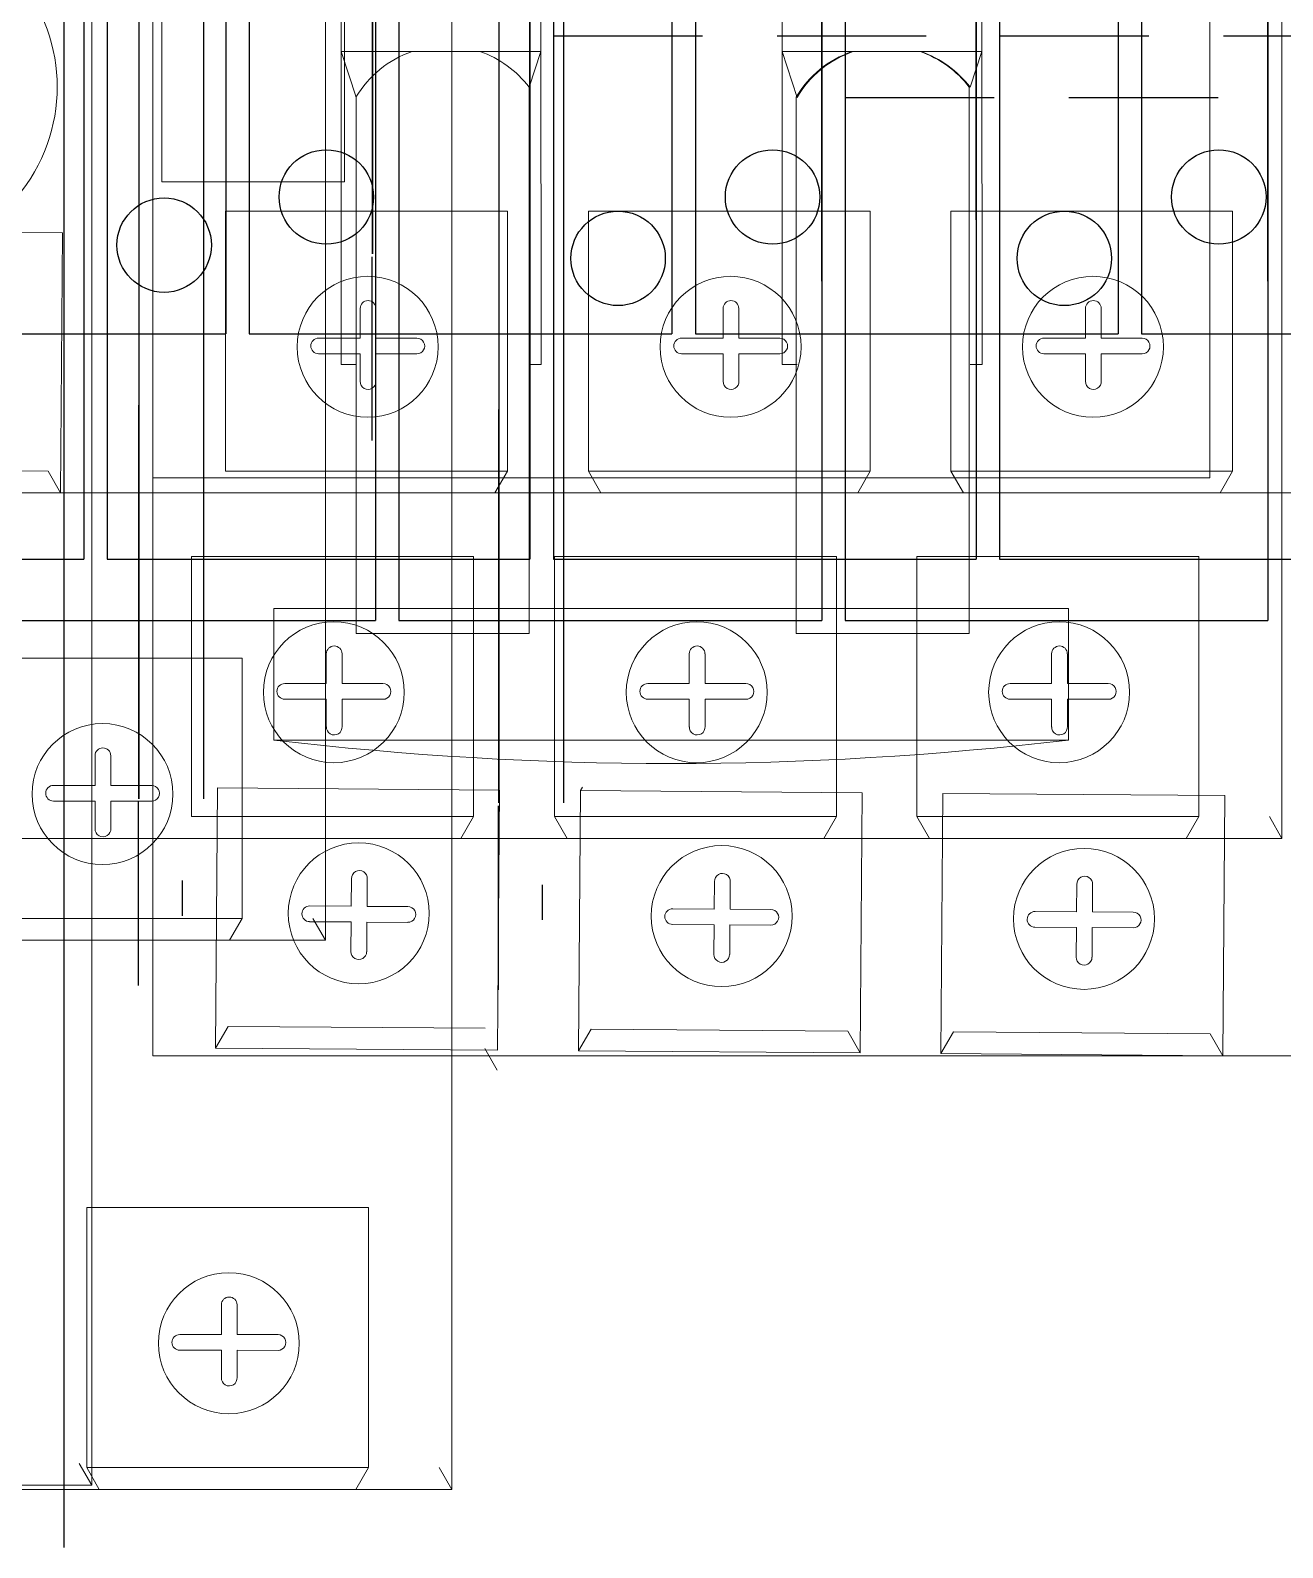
# Model space of a CAD drawing. Extents: x -21176 to 41123, y 80777 to 162275.
# Drawn here: x -18015.8 to -17962.5, y 81913.2 to 81977.8 of the extents above; entities that cross this region are included whole.
import ezdxf

# ---------------------------------------------------------------- set-up
doc = ezdxf.new("R2010")
doc.units = 0
doc.header["$MEASUREMENT"] = 0
doc.linetypes.add('HIDDEN', pattern=[9.525, 6.35, -3.175])
for name, color, linetype in [('DIM', 1, 'Continuous'), ('TEXT', 2, 'Continuous'), ('Z_OM_OUTLINE', 7, 'Continuous')]:
    doc.layers.add(name, color=color, linetype=linetype)

msp = doc.modelspace()

# ---------------------------------------------------------------- linework, layer by layer
at = {"color": 0, "lineweight": -2}
for p, q in [((-18014.35, 82050.679), (-18014.35, 81913.179)), ((-18013.503, 82039.686), (-18013.503, 81955.256)), ((-18001.08, 82037.073), (-18001.08, 81952.642))]:
    msp.add_line(p, q, dxfattribs=at)
at = {"color": 0, "linetype": 'Continuous'}
for p, q in [((-18006.46, 82049.272), (-18006.46, 81964.837)), ((-17987.46, 82049.272), (-17987.46, 81964.837)), ((-17968.46, 82049.272), (-17968.46, 81964.837)), ((-18012.506, 82039.691), (-18012.506, 81955.256)), ((-17994.506, 82039.691), (-17994.506, 81969.691)), ((-17993.506, 82039.691), (-17993.506, 81955.256)), ((-17975.506, 82039.691), (-17975.506, 81969.691)), ((-17974.506, 82039.691), (-17974.506, 81955.256)), ((-18000.083, 82037.078), (-18000.083, 81952.642)), ((-17982.083, 82037.078), (-17982.083, 81967.078)), ((-17981.083, 82037.078), (-17981.083, 81952.642)), ((-17963.083, 82037.078), (-17963.083, 81967.078)), ((-18025.46, 81964.837), (-18007.46, 81964.837)), ((-18006.46, 81964.837), (-17988.46, 81964.837)), ((-17987.46, 81964.837), (-17969.46, 81964.837)), ((-17968.46, 81964.837), (-17950.46, 81964.837)), ((-18049.503, 81955.256), (-18013.503, 81955.256)), ((-18012.506, 81955.256), (-17994.506, 81955.256)), ((-17993.506, 81955.256), (-17975.506, 81955.256)), ((-17974.506, 81955.256), (-17956.506, 81955.256)), ((-18037.08, 81952.642), (-18001.08, 81952.642)), ((-18000.083, 81952.642), (-17982.083, 81952.642)), ((-17981.083, 81952.642), (-17963.083, 81952.642))]:
    msp.add_line(p, q, dxfattribs=at)
at = {"linetype": 'Continuous'}
for p, q in [((-17994.506, 81969.691), (-17994.506, 82039.691)), ((-17975.506, 81969.691), (-17975.506, 82039.691)), ((-17982.083, 81967.078), (-17982.083, 82037.078)), ((-17963.083, 81967.078), (-17963.083, 82037.078)), ((-18001.209, 82013.397), (-18001.209, 81968.248)), ((-18011.156, 81990.197), (-18011.156, 81945.048)), ((-17995.831, 81990.023), (-17995.831, 81944.874))]:
    msp.add_line(p, q, dxfattribs=at)
for p, q in [((-18001.209, 82013.397), (-18001.209, 81968.248)), ((-18001.209, 82013.397), (-18001.209, 81968.248)), ((-18001.209, 82013.397), (-18001.209, 81968.248)), ((-18011.156, 81990.197), (-18011.156, 81945.048)), ((-18011.156, 81990.197), (-18011.156, 81945.048)), ((-18011.156, 81990.197), (-18011.156, 81945.048)), ((-17995.831, 81990.023), (-17995.831, 81944.874)), ((-17995.831, 81990.023), (-17995.831, 81944.874)), ((-17995.831, 81990.023), (-17995.831, 81944.874)), ((-18001.209, 81968.248), (-18001.209, 81984.998)), ((-18001.209, 81968.248), (-18001.209, 81984.998)), ((-18007.46, 81979.772), (-18007.46, 81964.837)), ((-17988.46, 81979.772), (-17988.46, 81964.837)), ((-17969.46, 81979.772), (-17969.46, 81964.837)), ((-17994.506, 81977.191), (-17994.506, 81970.191)), ((-17975.506, 81977.191), (-17975.506, 81970.191)), ((-17982.083, 81974.578), (-17982.083, 81967.578)), ((-17963.083, 81974.578), (-17963.083, 81967.578)), ((-17994.506, 81970.191), (-17994.506, 81955.256)), ((-17975.506, 81970.191), (-17975.506, 81955.256)), ((-17982.083, 81967.578), (-17982.083, 81952.642)), ((-17963.083, 81967.578), (-17963.083, 81952.642)), ((-18011.156, 81961.798), (-18011.156, 81954.798)), ((-18011.156, 81945.048), (-18011.156, 81961.798)), ((-18011.156, 81945.048), (-18011.156, 81961.798)), ((-17995.831, 81961.624), (-17995.831, 81954.624)), ((-17995.831, 81944.874), (-17995.831, 81961.624)), ((-17995.831, 81944.874), (-17995.831, 81961.624))]:
    msp.add_line(p, q)
at = {"lineweight": 0}
for p, q in [((-18013.163, 82003.832), (-18013.163, 81959.832)), ((-17997.838, 82003.658), (-17997.838, 81959.658)), ((-18002.544, 81978.93), (-18002.544, 81976.856)), ((-17983.766, 81978.927), (-17983.766, 81976.853)), ((-18002.544, 81976.856), (-17994.042, 81976.856)), ((-18001.911, 81974.908), (-18002.544, 81976.856)), ((-17994.042, 81976.856), (-17994.539, 81975.336)), ((-17983.766, 81976.853), (-17975.264, 81976.853)), ((-17983.133, 81974.905), (-17983.766, 81976.853)), ((-17975.264, 81976.853), (-17975.761, 81975.333)), ((-18026.41, 81969.233), (-18014.41, 81969.142)), ((-18015.022, 81959), (-18014.495, 81958.069)), ((-18007.468, 81958.996), (-17995.468, 81958.996)), ((-17995.468, 81958.996), (-17996.005, 81958.07)), ((-17992.015, 81958.996), (-17980.015, 81958.996)), ((-17991.481, 81958.069), (-17992.015, 81958.996)), ((-17980.015, 81958.996), (-17980.551, 81958.07)), ((-17976.585, 81958.996), (-17964.585, 81958.996)), ((-17976.051, 81958.069), (-17976.585, 81958.996)), ((-17964.585, 81958.996), (-17965.122, 81958.07)), ((-18007.807, 81945.516), (-17995.807, 81945.425)), ((-17992.271, 81945.54), (-17992.354, 81945.398)), ((-17992.354, 81945.398), (-17980.354, 81945.307)), ((-17976.925, 81945.28), (-17964.925, 81945.189)), ((-18008.909, 81944.294), (-17996.909, 81944.294)), ((-17996.909, 81944.294), (-17997.446, 81943.368)), ((-17993.456, 81944.294), (-17981.456, 81944.294)), ((-17992.922, 81943.367), (-17993.456, 81944.294)), ((-17981.456, 81944.294), (-17981.993, 81943.368)), ((-17978.027, 81944.294), (-17966.027, 81944.294)), ((-17977.492, 81943.367), (-17978.027, 81944.294)), ((-17966.027, 81944.294), (-17966.563, 81943.368)), ((-17962.486, 81943.367), (-17963.02, 81944.294)), ((-18018.757, 81939.959), (-18006.757, 81939.959)), ((-18006.757, 81939.959), (-18007.293, 81939.034)), ((-18003.216, 81939.032), (-18003.75, 81939.959)), ((-18007.892, 81934.444), (-18007.348, 81935.365)), ((-17992.439, 81934.326), (-17991.895, 81935.247)), ((-17980.966, 81935.165), (-17980.439, 81934.234)), ((-17977.01, 81934.208), (-17976.466, 81935.129)), ((-17965.537, 81935.047), (-17965.01, 81934.116)), ((-17996.425, 81934.427), (-17995.898, 81933.496)), ((-18013.163, 81915.832), (-18013.697, 81916.759)), ((-18013.378, 81916.585), (-18001.378, 81916.585)), ((-18012.844, 81915.658), (-18013.378, 81916.585)), ((-18001.378, 81916.585), (-18001.915, 81915.66)), ((-17997.838, 81915.658), (-17998.372, 81916.585))]:
    msp.add_line(p, q, dxfattribs=at)
at = {"linetype": 'HIDDEN'}
for p, q in [((-17993.506, 81977.518), (-17975.506, 81977.518)), ((-17974.506, 81977.518), (-17956.506, 81977.518)), ((-17981.083, 81974.905), (-17963.083, 81974.905))]:
    msp.add_line(p, q, dxfattribs=at)
at = {"lineweight": 0}
for points in [[(-17961.045, 82046.069), (-17961.045, 81958.069), (-18060.045, 81958.069), (-18060.045, 82046.069)], [(-17962.486, 82031.367), (-17962.486, 81943.367), (-18061.486, 81943.367), (-18061.486, 82031.367)], [(-18003.216, 82027.032), (-18003.216, 81939.032), (-18102.216, 81939.032), (-18102.216, 82027.032)], [(-17911.56, 82022.116), (-17911.56, 81934.116), (-18010.56, 81934.116), (-18010.56, 82022.116)], [(-18013.163, 82003.832), (-18013.163, 81915.832), (-18112.163, 81915.832), (-18112.163, 82003.832)], [(-17997.838, 82003.658), (-17997.838, 81915.658), (-18096.838, 81915.658), (-18096.838, 82003.658)], [(-17965.56, 82003.708), (-17965.56, 81958.708), (-18010.56, 81958.708), (-18010.56, 82003.708)], [(-18010.175, 81978.188), (-18002.402, 81978.188), (-18002.402, 81971.311), (-18010.175, 81971.311)], [(-18005.409, 81953.155), (-17971.573, 81953.155), (-17971.573, 81947.551), (-18005.409, 81947.551)]]:
    msp.add_lwpolyline(points, close=True, dxfattribs=at)
for points in [[(-18001.911, 81963.541), (-18002.544, 81963.541), (-18002.544, 81978.93), (-17994.044, 81978.93), (-17994.026, 81963.541), (-17994.539, 81963.541)], [(-17983.133, 81963.537), (-17983.766, 81963.537), (-17983.766, 81978.927), (-17975.266, 81978.927), (-17975.248, 81963.537), (-17975.761, 81963.537)], [(-17998.428, 81976.856), (-17998.104, 81976.856)], [(-17979.65, 81976.853), (-17979.326, 81976.853)], [(-17994.539, 81975.336), (-17994.539, 81952.093), (-18001.911, 81952.093), (-18001.911, 81974.908)], [(-17975.8, 81975.336), (-17975.8, 81952.093), (-17983.172, 81952.093), (-17983.172, 81974.908)], [(-18007.468, 81958.996), (-18007.468, 81970.069), (-17995.468, 81970.069), (-17995.468, 81958.996)], [(-17992.015, 81958.996), (-17992.015, 81970.069), (-17980.015, 81970.069), (-17980.015, 81958.996)], [(-17976.585, 81958.996), (-17976.585, 81970.069), (-17964.585, 81970.069), (-17964.585, 81958.996)], [(-18026.41, 81969.233), (-18026.494, 81958.161), (-18014.495, 81958.069), (-18014.41, 81969.142)], [(-18001.734, 81964.66), (-18001.734, 81965.923)], [(-18001.066, 81965.923), (-18001.062, 81965.923), (-18001.062, 81964.66)], [(-17986.281, 81964.66), (-17986.281, 81965.923)], [(-17985.613, 81965.923), (-17985.609, 81965.923), (-17985.609, 81964.66)], [(-17970.851, 81964.66), (-17970.851, 81965.923)], [(-17970.184, 81965.923), (-17970.18, 81965.923), (-17970.18, 81964.66)], [(-18003.503, 81964.66), (-18001.734, 81964.66)], [(-18001.062, 81964.66), (-17999.322, 81964.66), (-17999.322, 81964.656)], [(-17988.049, 81964.66), (-17986.281, 81964.66)], [(-17985.609, 81964.66), (-17983.868, 81964.66), (-17983.868, 81964.656)], [(-17972.62, 81964.66), (-17970.851, 81964.66)], [(-17970.18, 81964.66), (-17968.439, 81964.66), (-17968.439, 81964.656)], [(-18001.734, 81963.991), (-18003.503, 81963.992)], [(-18001.73, 81962.805), (-18001.734, 81962.805), (-18001.734, 81963.991)], [(-17999.322, 81963.988), (-18001.062, 81963.99)], [(-18001.062, 81963.99), (-18001.062, 81962.805)], [(-17986.281, 81963.991), (-17988.049, 81963.992)], [(-17986.277, 81962.805), (-17986.281, 81962.805), (-17986.281, 81963.991)], [(-17983.868, 81963.988), (-17985.609, 81963.99)], [(-17985.609, 81963.99), (-17985.609, 81962.805)], [(-17970.851, 81963.991), (-17972.62, 81963.992)], [(-17970.847, 81962.805), (-17970.851, 81962.805), (-17970.851, 81963.991)], [(-17968.439, 81963.988), (-17970.18, 81963.99)], [(-17970.18, 81963.99), (-17970.18, 81962.805)], [(-18025.95, 81959.084), (-18015.022, 81959)], [(-17996.006, 81958.069), (-18006.934, 81958.069)], [(-17980.552, 81958.069), (-17991.481, 81958.069)], [(-17965.123, 81958.069), (-17976.051, 81958.069)], [(-18008.909, 81944.294), (-18008.909, 81955.367), (-17996.909, 81955.367), (-17996.909, 81944.294)], [(-17993.456, 81944.294), (-17993.456, 81955.367), (-17981.456, 81955.367), (-17981.456, 81944.294)], [(-17978.027, 81944.294), (-17978.027, 81955.367), (-17966.027, 81955.367), (-17966.027, 81944.294)], [(-18018.757, 81939.959), (-18018.757, 81951.032), (-18006.757, 81951.032), (-18006.757, 81939.959)], [(-18003.175, 81949.958), (-18003.175, 81951.221)], [(-18002.508, 81951.221), (-18002.504, 81951.221), (-18002.504, 81949.958)], [(-17987.722, 81949.958), (-17987.722, 81951.221)], [(-17987.054, 81951.221), (-17987.05, 81951.221), (-17987.05, 81949.958)], [(-17972.293, 81949.958), (-17972.293, 81951.221)], [(-17971.625, 81951.221), (-17971.621, 81951.221), (-17971.621, 81949.958)], [(-18004.944, 81949.958), (-18003.175, 81949.958)], [(-18002.504, 81949.958), (-18000.763, 81949.958), (-18000.763, 81949.954)], [(-17989.49, 81949.958), (-17987.722, 81949.958)], [(-17987.05, 81949.958), (-17985.31, 81949.958), (-17985.31, 81949.954)], [(-17974.061, 81949.958), (-17972.293, 81949.958)], [(-17971.621, 81949.958), (-17969.88, 81949.958), (-17969.88, 81949.954)], [(-18003.175, 81949.289), (-18004.944, 81949.29)], [(-18003.171, 81948.103), (-18003.175, 81948.103), (-18003.175, 81949.289)], [(-18000.763, 81949.286), (-18002.504, 81949.288)], [(-18002.504, 81949.288), (-18002.504, 81948.103)], [(-17987.722, 81949.289), (-17989.49, 81949.29)], [(-17987.718, 81948.103), (-17987.722, 81948.103), (-17987.722, 81949.289)], [(-17985.31, 81949.286), (-17987.05, 81949.288)], [(-17987.05, 81949.288), (-17987.05, 81948.103)], [(-17972.293, 81949.289), (-17974.061, 81949.29)], [(-17972.289, 81948.103), (-17972.293, 81948.103), (-17972.293, 81949.289)], [(-17969.88, 81949.286), (-17971.621, 81949.288)], [(-17971.621, 81949.288), (-17971.621, 81948.103)], [(-18013.023, 81945.623), (-18013.023, 81946.886)], [(-18012.355, 81946.886), (-18012.351, 81946.886), (-18012.351, 81945.623)], [(-18014.791, 81945.623), (-18013.023, 81945.623)], [(-18012.351, 81945.623), (-18010.61, 81945.623), (-18010.61, 81945.619)], [(-18007.807, 81945.516), (-18007.892, 81934.444), (-17995.892, 81934.352), (-17995.807, 81945.425)], [(-18013.023, 81944.954), (-18014.791, 81944.955)], [(-18013.019, 81943.768), (-18013.023, 81943.768), (-18013.023, 81944.954)], [(-18010.61, 81944.951), (-18012.351, 81944.953)], [(-18012.351, 81944.953), (-18012.351, 81943.768)], [(-17992.354, 81945.398), (-17992.439, 81934.326), (-17980.439, 81934.234), (-17980.354, 81945.307)], [(-17976.925, 81945.28), (-17977.01, 81934.208), (-17965.01, 81934.116), (-17964.925, 81945.189)], [(-17997.447, 81943.367), (-18008.375, 81943.367)], [(-17981.993, 81943.367), (-17992.922, 81943.367)], [(-17966.564, 81943.367), (-17977.492, 81943.367)], [(-18002.098, 81941.663), (-18002.102, 81941.663), (-18002.111, 81940.478)], [(-18001.439, 81940.474), (-18001.43, 81941.658)], [(-17986.645, 81941.545), (-17986.649, 81941.545), (-17986.658, 81940.36)], [(-17985.987, 81940.356), (-17985.977, 81941.54)], [(-17971.216, 81941.428), (-17971.22, 81941.428), (-17971.229, 81940.242)], [(-17970.558, 81940.238), (-17970.549, 81941.422)], [(-18002.111, 81940.478), (-18003.88, 81940.49)], [(-17999.699, 81940.462), (-18001.439, 81940.474)], [(-17986.658, 81940.36), (-17988.427, 81940.372)], [(-17984.246, 81940.344), (-17985.987, 81940.356)], [(-18003.885, 81939.822), (-18002.116, 81939.809)], [(-18002.116, 81939.809), (-18002.126, 81938.546)], [(-18001.458, 81938.541), (-18001.454, 81938.541), (-18001.445, 81939.804)], [(-18001.445, 81939.804), (-17999.704, 81939.79), (-17999.704, 81939.794)], [(-17988.432, 81939.704), (-17986.663, 81939.691)], [(-17986.663, 81939.691), (-17986.673, 81938.428)], [(-17986.005, 81938.423), (-17986.001, 81938.423), (-17985.992, 81939.686)], [(-17985.992, 81939.686), (-17984.251, 81939.672), (-17984.251, 81939.676)], [(-17971.229, 81940.242), (-17972.998, 81940.254)], [(-17968.817, 81940.226), (-17970.558, 81940.238)], [(-18007.294, 81939.032), (-18018.223, 81939.032)], [(-17973.003, 81939.586), (-17971.234, 81939.573)], [(-17971.234, 81939.573), (-17971.244, 81938.31)], [(-17970.576, 81938.305), (-17970.572, 81938.305), (-17970.563, 81939.568)], [(-17970.563, 81939.568), (-17968.822, 81939.555), (-17968.822, 81939.558)], [(-18007.347, 81935.367), (-17996.419, 81935.283)], [(-17991.894, 81935.249), (-17980.966, 81935.165)], [(-17976.465, 81935.131), (-17965.537, 81935.047)], [(-18013.378, 81916.585), (-18013.378, 81927.658), (-18001.378, 81927.658), (-18001.378, 81916.585)], [(-18007.644, 81922.249), (-18007.644, 81923.512)], [(-18006.977, 81923.512), (-18006.973, 81923.512), (-18006.973, 81922.249)], [(-18009.413, 81922.249), (-18007.644, 81922.249)], [(-18006.973, 81922.249), (-18005.232, 81922.249), (-18005.232, 81922.245)], [(-18007.644, 81921.58), (-18009.413, 81921.581)], [(-18007.64, 81920.395), (-18007.644, 81920.395), (-18007.644, 81921.58)], [(-18005.232, 81921.577), (-18006.973, 81921.579)], [(-18006.973, 81921.579), (-18006.973, 81920.395)], [(-18001.916, 81915.658), (-18012.844, 81915.658)]]:
    msp.add_lwpolyline(points, dxfattribs=at)
at = {"color": 0, "linetype": 'Continuous'}
for centre in [(-18003.175, 81970.665), (-17984.175, 81970.665), (-17965.175, 81970.665), (-18010.08, 81968.617), (-17990.752, 81968.052), (-17971.752, 81968.052)]:
    msp.add_circle(centre, 2.01, dxfattribs=at)
at = {"lineweight": 0}
for centre in [(-18001.416, 81964.289), (-17985.963, 81964.289), (-17970.533, 81964.289), (-18002.857, 81949.587), (-17987.404, 81949.587), (-17971.975, 81949.587), (-18012.705, 81945.252), (-18001.796, 81940.177), (-17986.343, 81940.059), (-17970.914, 81939.942), (-18007.326, 81921.878)]:
    msp.add_circle(centre, 3, dxfattribs=at)
for centre, radius, start, end in [((-18021.878, 81975.349), 7.244, 319.82169, 40.17831), ((-17998.082, 81972.651), 4.446, 108.91118, 149.48137), ((-17998.082, 81972.651), 4.446, 37.16595, 71.08882), ((-17979.343, 81972.651), 4.446, 109.04694, 149.48137), ((-17979.304, 81972.647), 4.446, 108.91118, 149.48137), ((-17979.343, 81972.651), 4.446, 37.16595, 70.95306), ((-17979.304, 81972.647), 4.446, 37.16595, 71.08882), ((-18001.4, 81965.923), 0.334, 0, 180), ((-17985.947, 81965.923), 0.334, 0, 180), ((-17970.517, 81965.923), 0.334, 0, 180), ((-18003.503, 81964.326), 0.334, 90, 270), ((-17999.322, 81964.322), 0.334, 269.89106, 90), ((-17988.049, 81964.326), 0.334, 90, 270), ((-17983.868, 81964.322), 0.334, 269.89106, 90), ((-17972.62, 81964.326), 0.334, 90, 270), ((-17968.439, 81964.322), 0.334, 269.89106, 90), ((-18001.416, 81964.289), 1.5, 257.76427, 257.93591), ((-18001.396, 81962.805), 0.334, 177.13099, 4.40977), ((-18001.416, 81964.289), 1.5, 283.60485, 283.64369), ((-17985.963, 81964.289), 1.5, 257.76427, 257.93591), ((-17985.943, 81962.805), 0.334, 177.13099, 4.40977), ((-17985.963, 81964.289), 1.5, 283.60485, 283.64369), ((-17970.533, 81964.289), 1.5, 257.76427, 257.93591), ((-17970.514, 81962.805), 0.334, 177.13099, 4.40977), ((-17970.533, 81964.289), 1.5, 283.60485, 283.64369), ((-18002.841, 81951.221), 0.334, 0, 180), ((-17987.388, 81951.221), 0.334, 0, 180), ((-17971.959, 81951.221), 0.334, 0, 180), ((-18004.944, 81949.624), 0.334, 90, 270), ((-18000.763, 81949.62), 0.334, 269.89106, 90), ((-17989.49, 81949.624), 0.334, 90, 270), ((-17985.31, 81949.62), 0.334, 269.89106, 90), ((-17974.061, 81949.624), 0.334, 90, 270), ((-17969.88, 81949.62), 0.334, 269.89106, 90), ((-18002.857, 81949.587), 1.5, 257.76427, 257.93591), ((-18002.837, 81948.103), 0.334, 177.13099, 4.40977), ((-18002.857, 81949.587), 1.5, 283.60485, 283.64369), ((-17987.404, 81949.587), 1.5, 257.76427, 257.93591), ((-17987.384, 81948.103), 0.334, 177.13099, 4.40977), ((-17987.404, 81949.587), 1.5, 283.60485, 283.64369), ((-17971.975, 81949.587), 1.5, 257.76427, 257.93591), ((-17971.955, 81948.103), 0.334, 177.13099, 4.40977), ((-17971.975, 81949.587), 1.5, 283.60485, 283.64369), ((-17988.491, 82090.374), 143.821, 263.24454, 276.75546), ((-18012.689, 81946.886), 0.334, 0, 180), ((-18014.791, 81945.289), 0.334, 90, 270), ((-18010.61, 81945.285), 0.334, 269.89106, 90), ((-18012.705, 81945.252), 1.5, 257.76427, 257.93591), ((-18012.685, 81943.768), 0.334, 177.13099, 4.40977), ((-18012.705, 81945.252), 1.5, 283.60485, 283.64369), ((-18001.796, 81940.177), 1.5, 101.62647, 101.79811), ((-18001.764, 81941.661), 0.334, 355.15261, 182.43139), ((-18001.796, 81940.177), 1.5, 75.91869, 75.95753), ((-17986.311, 81941.543), 0.334, 355.15261, 182.43139), ((-17970.882, 81941.425), 0.334, 355.15261, 182.43139), ((-17986.343, 81940.059), 1.5, 101.62647, 101.79811), ((-17986.343, 81940.059), 1.5, 75.91869, 75.95753), ((-17970.914, 81939.942), 1.5, 101.62647, 101.79811), ((-17970.914, 81939.942), 1.5, 75.91869, 75.95753), ((-18003.882, 81940.156), 0.334, 89.56238, 269.56238), ((-17999.702, 81940.128), 0.334, 269.56238, 89.67132), ((-17988.429, 81940.038), 0.334, 89.56238, 269.56238), ((-17984.249, 81940.01), 0.334, 269.56238, 89.67132), ((-17973, 81939.92), 0.334, 89.56238, 269.56238), ((-17968.82, 81939.892), 0.334, 269.56238, 89.67132), ((-18001.792, 81938.543), 0.334, 179.56238, 359.56238), ((-17986.339, 81938.425), 0.334, 179.56238, 359.56238), ((-17970.91, 81938.307), 0.334, 179.56238, 359.56238), ((-18007.311, 81923.512), 0.334, 0, 180), ((-18009.413, 81921.915), 0.334, 90, 270), ((-18005.232, 81921.911), 0.334, 269.89106, 90), ((-18007.326, 81921.878), 1.5, 257.76427, 257.93591), ((-18007.307, 81920.395), 0.334, 177.13099, 4.40977), ((-18007.326, 81921.878), 1.5, 283.60485, 283.64369)]:
    msp.add_arc(centre, radius, start, end, dxfattribs=at)
at = {"layer": 'DIM', "color": 0}
for p, q in [((-18001.209, 82013.397), (-18001.209, 81968.248)), ((-18011.156, 81990.197), (-18011.156, 81945.048)), ((-17995.831, 81990.023), (-17995.831, 81944.874))]:
    msp.add_line(p, q, dxfattribs=at)
at = {"layer": 'TEXT', "linetype": 'Continuous'}
for p, q in [((-17994.506, 82039.691), (-17994.506, 81969.691)), ((-17975.506, 82039.691), (-17975.506, 81969.691)), ((-17982.083, 82037.078), (-17982.083, 81967.078)), ((-17963.083, 82037.078), (-17963.083, 81967.078)), ((-18001.209, 82013.397), (-18001.209, 81969.998)), ((-18011.156, 81990.197), (-18011.156, 81946.798)), ((-17995.831, 81990.023), (-17995.831, 81946.624))]:
    msp.add_line(p, q, dxfattribs=at)
at = {"layer": 'Z_OM_OUTLINE'}
for p, q in [((-18001.209, 82013.397), (-18001.209, 81968.248)), ((-18011.156, 81990.197), (-18011.156, 81945.048)), ((-18008.406, 81990.197), (-18008.406, 81945.048)), ((-17995.831, 81990.023), (-17995.831, 81944.874)), ((-17993.081, 81990.023), (-17993.081, 81944.874)), ((-18001.242, 81968.12), (-18001.242, 81960.299)), ((-18011.189, 81944.92), (-18011.189, 81937.099)), ((-17995.864, 81944.746), (-17995.864, 81936.925)), ((-18009.308, 81941.568), (-18009.308, 81940.068)), ((-17993.982, 81941.394), (-17993.982, 81939.894))]:
    msp.add_line(p, q, dxfattribs=at)

doc.saveas('drawing.dxf')
